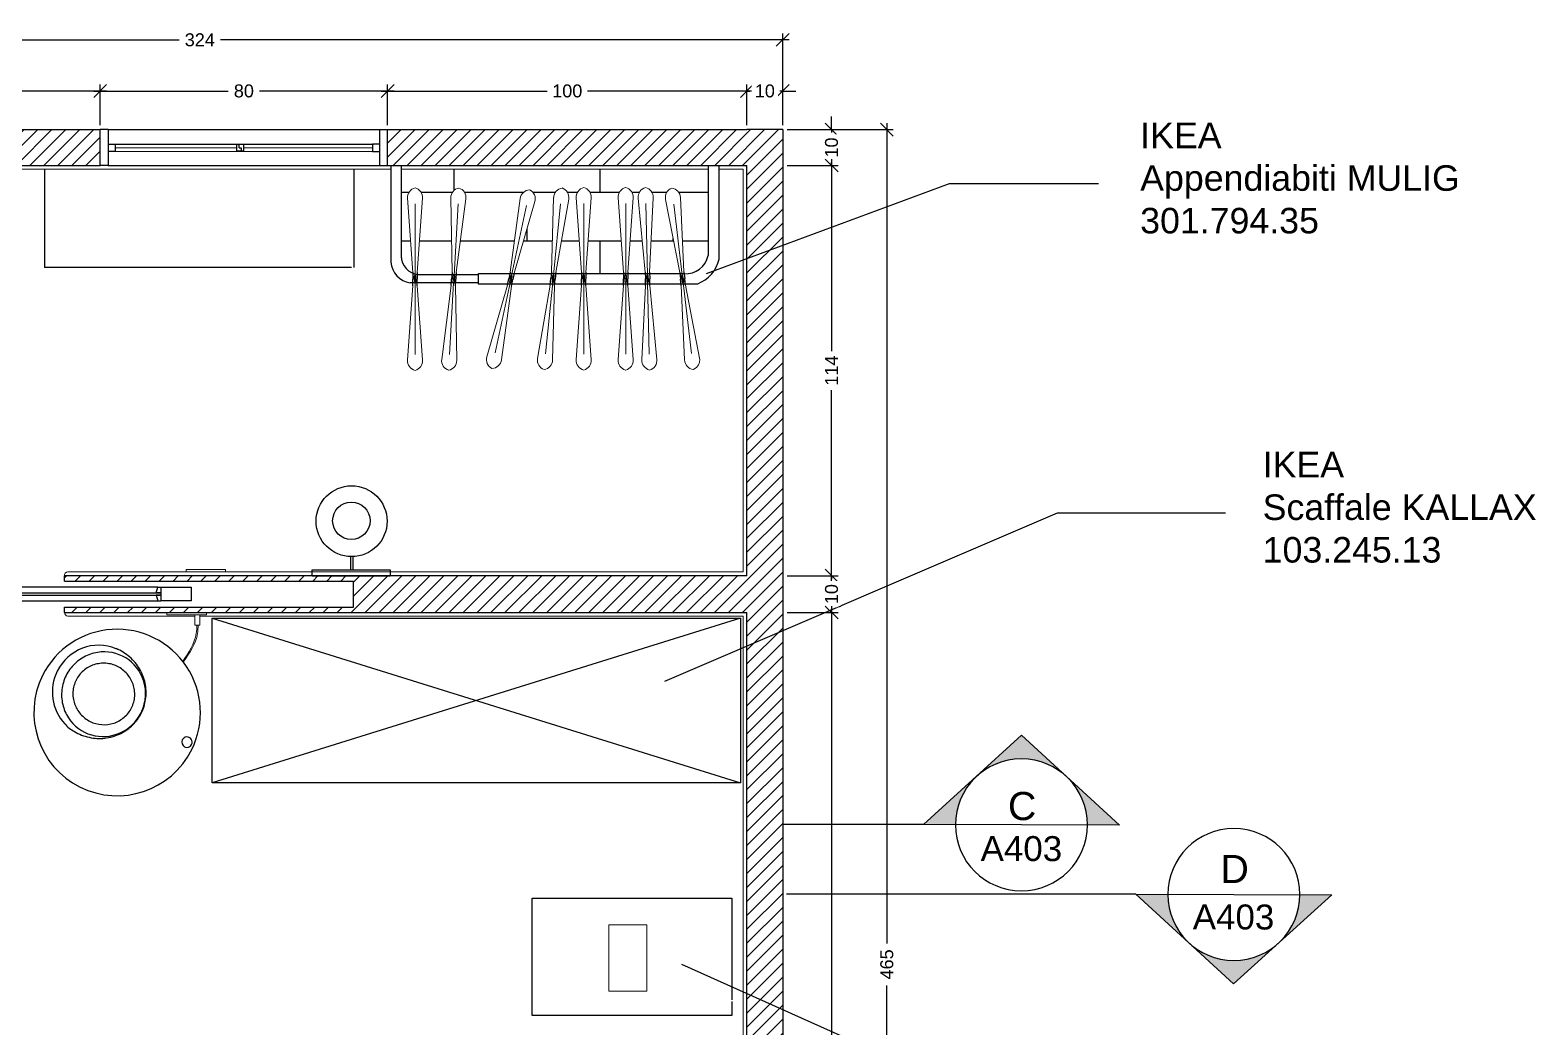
# Model space of a CAD drawing. Header units: millimetres. Extents: x 3016 to 5179, y 3293 to 5202.
# Drawn here: x 3533.3 to 3952.4, y 4820.9 to 5098.5 of the extents above; entities that cross this region are included whole.
import ezdxf

# ---------------------------------------------------------------- set-up
doc = ezdxf.new("R2010")
doc.units = ezdxf.units.MM
doc.header["$MEASUREMENT"] = 0
doc.linetypes.add('ACAD_ISO02W100', pattern=[15, 12, -3])
doc.layers.get('DEFPOINTS').update_dxf_attribs({"color": 210})
for name, color, linetype in [('A-DOOR-FULL', 4, 'Continuous'), ('A-ELEV-MBE1', 7, 'Continuous'), ('A-FURN', 6, 'Continuous'), ('A-GLAZ-FULL', 137, 'Continuous'), ('A-WALL-FULL-INTR', 7, 'Continuous'), ('CAMPITURE SEZIONE', 9, 'Continuous'), ('Pavimento', 1, 'Continuous'), ('PROIETTATO', 60, 'Continuous'), ('QUOTE', 5, 'Continuous')]:
    doc.layers.add(name, color=color, linetype=linetype)
doc.layers.add('Battiscopa', color=2, linetype='ACAD_ISO02W100', lineweight=13)
doc.layers.add('Interruttori', color=92, linetype='Continuous', lineweight=13)
doc.styles.add('ARIAL', font='Arial.ttf')
doc.styles.get("Standard").update_dxf_attribs({"font": 'Arial.ttf'})
doc.dimstyles.new('TICK_36', dxfattribs={"dimtxt": 3.6, "dimasz": 3.6, "dimexe": 1.8, "dimexo": 1.2, "dimgap": 1.8, "dimtad": 0, "dimdec": 0, "dimzin": 0, "dimdsep": 46, "dimtxsty": 'ARIAL', "dimblk": 'OBLIQUE', "dimcen": 1.8, "dimdle": 1.8, "dimclrd": 256, "dimclrt": 256, "dimadec": 0, "dimazin": 0, "dimtfac": 1, "dimtdec": 0, "dimtmove": 1, "dimatfit": 3, "dimldrblk": 'OPEN90', "dimfxl": 1, "dimtfill": 1, "dimtolj": 1, "dimtzin": 0, "dimarcsym": 0})
pattern_1 = [(45, (2895.9043, 2906.6683), (-1.9445436, 1.9445436), [])]

# ---------------------------------------------------------------- blocks, each defined once
blk = doc.blocks.new('Sezioni')
h = blk.add_hatch(color=256)
h.dxf.hatch_style = 1
h.paths.add_polyline_path([(52264, 47220.9), (52417.6, 47220.9, -1), (53052.6, 47220.9), (53206.2, 47220.9), (52735.1, 47651.7)])
blk.add_lwpolyline([(52264, 47220.9), (53206.2, 47220.9), (52735.1, 47651.7)], close=True)
blk.add_circle((52735.1, 47220.9), 317.5)
blk = doc.blocks.new('_Oblique')
at = {"color": 0, "linetype": 'ByBlock', "lineweight": -2}
blk.add_line((-0.5, -0.5), (0.5, 0.5), dxfattribs=at)
blk = doc.blocks.new('*D15')
at = {"layer": 'DEFPOINTS', "color": 0, "transparency": 16777216}
for p in [(3552.8, 5081.52), (3427.79, 5070.78), (3552.8, 5070.78)]:
    blk.add_point(p, dxfattribs=at)
at = {"layer": 'QUOTE', "lineweight": -2, "transparency": 16777216}
for p, q in [((3425.99, 5081.52), (3484.69, 5081.52)), ((3554.6, 5081.52), (3495.9, 5081.52))]:
    blk.add_line(p, q, dxfattribs=at)
at = {"layer": 'QUOTE', "color": 0, "lineweight": -2, "transparency": 16777216}
for p, q in [((3427.79, 5071.98), (3427.79, 5083.32)), ((3552.8, 5071.98), (3552.8, 5083.32))]:
    blk.add_line(p, q, dxfattribs=at)
at = {"layer": 'QUOTE', "lineweight": -2, "transparency": 16777216, "xscale": 3.6, "yscale": 3.6, "zscale": 3.6, "rotation": 180}
blk.add_blockref('_Oblique', (3427.79, 5081.52), dxfattribs=at)
at = {"layer": 'QUOTE', "lineweight": -2, "transparency": 16777216, "xscale": 3.6, "yscale": 3.6, "zscale": 3.6}
blk.add_blockref('_Oblique', (3552.8, 5081.52), dxfattribs=at)
at = {"layer": 'QUOTE', "transparency": 16777216, "insert": (3490.3, 5081.52), "char_height": 3.6, "attachment_point": 5, "style": 'ARIAL', "bg_fill": 3, "box_fill_scale": 1.25, "bg_fill_color": 256, "bg_fill_true_color": 13158600, "bg_fill_transparency": 0}
blk.add_mtext('\\A1;125', dxfattribs=at)
blk = doc.blocks.new('_Open90')
at = {"color": 0, "linetype": 'ByBlock', "lineweight": -2}
for p, q in [((0, 0), (-1, 0)), ((-0.5, 0.5), (0, 0)), ((0, 0), (-0.5, -0.5))]:
    blk.add_line(p, q, dxfattribs=at)
blk = doc.blocks.new('*D29')
at = {"layer": 'DEFPOINTS', "color": 0, "transparency": 16777216}
for p in [(3632.8, 5081.52), (3552.8, 5070.78), (3632.8, 5070.78)]:
    blk.add_point(p, dxfattribs=at)
at = {"layer": 'QUOTE', "lineweight": -2, "transparency": 16777216}
for p, q in [((3551, 5081.52), (3588.45, 5081.52)), ((3634.6, 5081.52), (3597.16, 5081.52))]:
    blk.add_line(p, q, dxfattribs=at)
at = {"layer": 'QUOTE', "color": 0, "lineweight": -2, "transparency": 16777216}
for p, q in [((3552.8, 5071.98), (3552.8, 5083.32)), ((3632.8, 5071.98), (3632.8, 5083.32))]:
    blk.add_line(p, q, dxfattribs=at)
at = {"layer": 'QUOTE', "lineweight": -2, "transparency": 16777216, "xscale": 3.6, "yscale": 3.6, "zscale": 3.6, "rotation": 180}
blk.add_blockref('_Oblique', (3552.8, 5081.52), dxfattribs=at)
at = {"layer": 'QUOTE', "lineweight": -2, "transparency": 16777216, "xscale": 3.6, "yscale": 3.6, "zscale": 3.6}
blk.add_blockref('_Oblique', (3632.8, 5081.52), dxfattribs=at)
at = {"layer": 'QUOTE', "transparency": 16777216, "insert": (3592.8, 5081.52), "char_height": 3.6, "attachment_point": 5, "style": 'ARIAL', "bg_fill": 3, "box_fill_scale": 1.25, "bg_fill_color": 256, "bg_fill_true_color": 13158600, "bg_fill_transparency": 0}
blk.add_mtext('\\A1;80', dxfattribs=at)
blk = doc.blocks.new('*D16')
at = {"layer": 'DEFPOINTS', "color": 0, "transparency": 16777216}
for p in [(3732.79, 5081.52), (3632.8, 5070.78), (3732.79, 5070.78)]:
    blk.add_point(p, dxfattribs=at)
at = {"layer": 'QUOTE', "lineweight": -2, "transparency": 16777216}
for p, q in [((3631, 5081.52), (3677.19, 5081.52)), ((3734.59, 5081.52), (3688.4, 5081.52))]:
    blk.add_line(p, q, dxfattribs=at)
at = {"layer": 'QUOTE', "color": 0, "lineweight": -2, "transparency": 16777216}
for p, q in [((3632.8, 5071.98), (3632.8, 5083.32)), ((3732.79, 5071.98), (3732.79, 5083.32))]:
    blk.add_line(p, q, dxfattribs=at)
at = {"layer": 'QUOTE', "lineweight": -2, "transparency": 16777216, "xscale": 3.6, "yscale": 3.6, "zscale": 3.6, "rotation": 180}
blk.add_blockref('_Oblique', (3632.8, 5081.52), dxfattribs=at)
at = {"layer": 'QUOTE', "lineweight": -2, "transparency": 16777216, "xscale": 3.6, "yscale": 3.6, "zscale": 3.6}
blk.add_blockref('_Oblique', (3732.79, 5081.52), dxfattribs=at)
at = {"layer": 'QUOTE', "transparency": 16777216, "insert": (3682.8, 5081.52), "char_height": 3.6, "attachment_point": 5, "style": 'ARIAL', "bg_fill": 3, "box_fill_scale": 1.25, "bg_fill_color": 256, "bg_fill_true_color": 13158600, "bg_fill_transparency": 0}
blk.add_mtext('\\A1;100', dxfattribs=at)
blk = doc.blocks.new('*D30')
at = {"layer": 'DEFPOINTS', "color": 0, "transparency": 16777216}
for p in [(3742.79, 5095.76), (3418.29, 5070.78), (3742.79, 5070.78)]:
    blk.add_point(p, dxfattribs=at)
at = {"layer": 'QUOTE', "color": 0, "lineweight": -2, "transparency": 16777216}
for p, q in [((3418.29, 5071.98), (3418.29, 5097.56)), ((3742.79, 5071.98), (3742.79, 5097.56))]:
    blk.add_line(p, q, dxfattribs=at)
at = {"layer": 'QUOTE', "lineweight": -2, "transparency": 16777216}
for p, q in [((3416.49, 5095.76), (3574.78, 5095.76)), ((3744.59, 5095.76), (3586.29, 5095.76))]:
    blk.add_line(p, q, dxfattribs=at)
at = {"layer": 'QUOTE', "lineweight": -2, "transparency": 16777216, "xscale": 3.6, "yscale": 3.6, "zscale": 3.6, "rotation": 180}
blk.add_blockref('_Oblique', (3418.29, 5095.76), dxfattribs=at)
at = {"layer": 'QUOTE', "lineweight": -2, "transparency": 16777216, "xscale": 3.6, "yscale": 3.6, "zscale": 3.6}
blk.add_blockref('_Oblique', (3742.79, 5095.76), dxfattribs=at)
at = {"layer": 'QUOTE', "transparency": 16777216, "insert": (3580.54, 5095.76), "char_height": 3.6, "attachment_point": 5, "style": 'ARIAL', "bg_fill": 3, "box_fill_scale": 1.25, "bg_fill_color": 256, "bg_fill_true_color": 13158600, "bg_fill_transparency": 0}
blk.add_mtext('\\A1;324', dxfattribs=at)
blk = doc.blocks.new('*D17')
at = {"layer": 'DEFPOINTS', "color": 0, "transparency": 16777216}
for p in [(3732.79, 5070.78), (3742.79, 5070.78)]:
    blk.add_point(p, dxfattribs=at)
at = {"layer": 'QUOTE', "lineweight": -2, "transparency": 16777216}
for p, q in [((3732.79, 5081.52), (3729.19, 5081.52)), ((3732.79, 5081.52), (3733.58, 5081.52)), ((3742.79, 5081.52), (3741.99, 5081.52)), ((3742.79, 5081.52), (3746.39, 5081.52))]:
    blk.add_line(p, q, dxfattribs=at)
at = {"layer": 'QUOTE', "color": 0, "lineweight": -2, "transparency": 16777216}
for p, q in [((3732.79, 5071.98), (3732.79, 5083.32)), ((3742.79, 5071.98), (3742.79, 5083.32))]:
    blk.add_line(p, q, dxfattribs=at)
at = {"layer": 'QUOTE', "lineweight": -2, "transparency": 16777216, "xscale": 3.6, "yscale": 3.6, "zscale": 3.6}
blk.add_blockref('_Oblique', (3732.79, 5081.52), dxfattribs=at)
at = {"layer": 'QUOTE', "lineweight": -2, "transparency": 16777216, "xscale": 3.6, "yscale": 3.6, "zscale": 3.6, "rotation": 180}
blk.add_blockref('_Oblique', (3742.79, 5081.52), dxfattribs=at)
at = {"layer": 'QUOTE', "transparency": 16777216, "insert": (3737.79, 5081.52), "char_height": 3.6, "attachment_point": 5, "style": 'ARIAL', "bg_fill": 3, "box_fill_scale": 1.25, "bg_fill_color": 256, "bg_fill_true_color": 13158600, "bg_fill_transparency": 0}
blk.add_mtext('\\A1;10', dxfattribs=at)
at = {"layer": 'DEFPOINTS', "color": 0, "transparency": 16777216}
blk.add_point((3742.79, 5081.52), dxfattribs=at)
blk = doc.blocks.new('*D31')
at = {"layer": 'DEFPOINTS', "color": 0, "transparency": 16777216}
for p in [(3742.79, 5070.78), (3742.79, 4605.78), (3771.75, 4605.78)]:
    blk.add_point(p, dxfattribs=at)
at = {"layer": 'QUOTE', "lineweight": -2, "transparency": 16777216}
for p, q in [((3771.75, 5072.58), (3771.75, 4844.13)), ((3771.75, 4603.98), (3771.75, 4832.43))]:
    blk.add_line(p, q, dxfattribs=at)
at = {"layer": 'QUOTE', "color": 0, "lineweight": -2, "transparency": 16777216}
for p, q in [((3743.99, 5070.78), (3773.55, 5070.78)), ((3743.99, 4605.78), (3773.55, 4605.78))]:
    blk.add_line(p, q, dxfattribs=at)
at = {"layer": 'QUOTE', "lineweight": -2, "transparency": 16777216, "xscale": 3.6, "yscale": 3.6, "zscale": 3.6}
for p, rotation in [((3771.75, 5070.78), 90), ((3771.75, 4605.78), 270)]:
    blk.add_blockref('_Oblique', p, dxfattribs=dict(at, rotation=rotation))
at = {"layer": 'QUOTE', "transparency": 16777216, "insert": (3771.75, 4838.28), "char_height": 3.6, "attachment_point": 5, "rotation": 90, "style": 'ARIAL', "bg_fill": 3, "box_fill_scale": 1.25, "bg_fill_color": 256, "bg_fill_true_color": 13158600, "bg_fill_transparency": 0}
blk.add_mtext('\\A1;465', dxfattribs=at)
blk = doc.blocks.new('*D32')
at = {"layer": 'DEFPOINTS', "color": 0, "transparency": 16777216}
for p in [(3742.79, 5070.78), (3742.79, 5060.78)]:
    blk.add_point(p, dxfattribs=at)
at = {"layer": 'QUOTE', "lineweight": -2, "transparency": 16777216}
for p, q in [((3756.36, 5070.78), (3756.36, 5074.38)), ((3756.36, 5070.78), (3756.36, 5069.99)), ((3756.36, 5060.78), (3756.36, 5061.57)), ((3756.36, 5060.78), (3756.36, 5057.18))]:
    blk.add_line(p, q, dxfattribs=at)
at = {"layer": 'QUOTE', "color": 0, "lineweight": -2, "transparency": 16777216}
for p, q in [((3743.99, 5070.78), (3758.16, 5070.78)), ((3743.99, 5060.78), (3758.16, 5060.78))]:
    blk.add_line(p, q, dxfattribs=at)
at = {"layer": 'QUOTE', "lineweight": -2, "transparency": 16777216, "xscale": 3.6, "yscale": 3.6, "zscale": 3.6}
for p, rotation in [((3756.36, 5070.78), 270), ((3756.36, 5060.78), 90)]:
    blk.add_blockref('_Oblique', p, dxfattribs=dict(at, rotation=rotation))
at = {"layer": 'QUOTE', "transparency": 16777216, "insert": (3756.36, 5065.78), "char_height": 3.6, "attachment_point": 5, "rotation": 90, "style": 'ARIAL', "bg_fill": 3, "box_fill_scale": 1.25, "bg_fill_color": 256, "bg_fill_true_color": 13158600, "bg_fill_transparency": 0}
blk.add_mtext('\\A1;10', dxfattribs=at)
at = {"layer": 'DEFPOINTS', "color": 0, "transparency": 16777216}
blk.add_point((3756.36, 5060.78), dxfattribs=at)
blk = doc.blocks.new('*D33')
at = {"layer": 'DEFPOINTS', "color": 0, "transparency": 16777216}
for p in [(3742.79, 5060.78), (3742.79, 4946.52), (3756.36, 4946.52)]:
    blk.add_point(p, dxfattribs=at)
at = {"layer": 'QUOTE', "lineweight": -2, "transparency": 16777216}
for p, q in [((3756.36, 5062.58), (3756.36, 5009.06)), ((3756.36, 4944.72), (3756.36, 4998.24))]:
    blk.add_line(p, q, dxfattribs=at)
at = {"layer": 'QUOTE', "color": 0, "lineweight": -2, "transparency": 16777216}
for p, q in [((3743.99, 5060.78), (3758.16, 5060.78)), ((3743.99, 4946.52), (3758.16, 4946.52))]:
    blk.add_line(p, q, dxfattribs=at)
at = {"layer": 'QUOTE', "lineweight": -2, "transparency": 16777216, "xscale": 3.6, "yscale": 3.6, "zscale": 3.6}
for p, rotation in [((3756.36, 5060.78), 90), ((3756.36, 4946.52), 270)]:
    blk.add_blockref('_Oblique', p, dxfattribs=dict(at, rotation=rotation))
at = {"layer": 'QUOTE', "transparency": 16777216, "insert": (3756.36, 5003.65), "char_height": 3.6, "attachment_point": 5, "rotation": 90, "style": 'ARIAL', "bg_fill": 3, "box_fill_scale": 1.25, "bg_fill_color": 256, "bg_fill_true_color": 13158600, "bg_fill_transparency": 0}
blk.add_mtext('\\A1;114', dxfattribs=at)
blk = doc.blocks.new('*D18')
at = {"layer": 'DEFPOINTS', "color": 0, "transparency": 16777216}
for p in [(3742.79, 4946.52), (3742.79, 4936.29)]:
    blk.add_point(p, dxfattribs=at)
at = {"layer": 'QUOTE', "lineweight": -2, "transparency": 16777216}
for p, q in [((3756.36, 4946.52), (3756.36, 4950.12)), ((3756.36, 4946.52), (3756.36, 4945.61)), ((3756.36, 4936.29), (3756.36, 4937.2)), ((3756.36, 4936.29), (3756.36, 4932.69))]:
    blk.add_line(p, q, dxfattribs=at)
at = {"layer": 'QUOTE', "color": 0, "lineweight": -2, "transparency": 16777216}
for p, q in [((3743.99, 4946.52), (3758.16, 4946.52)), ((3743.99, 4936.29), (3758.16, 4936.29))]:
    blk.add_line(p, q, dxfattribs=at)
at = {"layer": 'QUOTE', "lineweight": -2, "transparency": 16777216, "xscale": 3.6, "yscale": 3.6, "zscale": 3.6}
for p, rotation in [((3756.36, 4946.52), 270), ((3756.36, 4936.29), 90)]:
    blk.add_blockref('_Oblique', p, dxfattribs=dict(at, rotation=rotation))
at = {"layer": 'QUOTE', "transparency": 16777216, "insert": (3756.36, 4941.4), "char_height": 3.6, "attachment_point": 5, "rotation": 90, "style": 'ARIAL', "bg_fill": 3, "box_fill_scale": 1.25, "bg_fill_color": 256, "bg_fill_true_color": 13158600, "bg_fill_transparency": 0}
blk.add_mtext('\\A1;10', dxfattribs=at)
at = {"layer": 'DEFPOINTS', "color": 0, "transparency": 16777216}
blk.add_point((3756.36, 4936.29), dxfattribs=at)
blk = doc.blocks.new('*D19')
at = {"layer": 'DEFPOINTS', "color": 0, "transparency": 16777216}
for p in [(3742.79, 4936.29), (3742.79, 4615.78), (3756.36, 4615.78)]:
    blk.add_point(p, dxfattribs=at)
at = {"layer": 'QUOTE', "lineweight": -2, "transparency": 16777216}
for p, q in [((3756.36, 4938.09), (3756.36, 4781.44)), ((3756.36, 4613.98), (3756.36, 4770.62))]:
    blk.add_line(p, q, dxfattribs=at)
at = {"layer": 'QUOTE', "color": 0, "lineweight": -2, "transparency": 16777216}
for p, q in [((3743.99, 4936.29), (3758.16, 4936.29)), ((3743.99, 4615.78), (3758.16, 4615.78))]:
    blk.add_line(p, q, dxfattribs=at)
at = {"layer": 'QUOTE', "lineweight": -2, "transparency": 16777216, "xscale": 3.6, "yscale": 3.6, "zscale": 3.6}
for p, rotation in [((3756.36, 4936.29), 90), ((3756.36, 4615.78), 270)]:
    blk.add_blockref('_Oblique', p, dxfattribs=dict(at, rotation=rotation))
at = {"layer": 'QUOTE', "transparency": 16777216, "insert": (3756.36, 4776.03), "char_height": 3.6, "attachment_point": 5, "rotation": 90, "style": 'ARIAL', "bg_fill": 3, "box_fill_scale": 1.25, "bg_fill_color": 256, "bg_fill_true_color": 13158600, "bg_fill_transparency": 0}
blk.add_mtext('\\A1;321', dxfattribs=at)

msp = doc.modelspace()

# ---------------------------------------------------------------- hatches: boundary and pattern name
at = {"layer": 'CAMPITURE SEZIONE', "transparency": 33554687}
h = msp.add_hatch(dxfattribs=at)
h.set_pattern_fill('ANSI31', color=256, scale=22)
h.set_pattern_definition(pattern_1)
h.paths.add_polyline_path([(3552.8, 5070.78), (3418.29, 5070.78), (3417.7, 5070.78), (3401.36, 5070.78), (3401.36, 5060.78), (3417.7, 5060.78), (3417.7, 4887.26), (3427.79, 4887.26), (3427.79, 4935.78), (3427.79, 4946.52), (3427.79, 5060.78), (3552.8, 5060.78)])
h = msp.add_hatch(dxfattribs=at)
h.set_pattern_fill('ANSI31', color=256, scale=22)
h.set_pattern_definition(pattern_1)
h.paths.add_polyline_path([(3742.79, 5070.78), (3732.79, 5070.78), (3632.8, 5070.78), (3632.8, 5060.78), (3732.79, 5060.78), (3732.79, 4946.52), (3633.48, 4946.52), (3633.48, 4946.48), (3611.85, 4946.48), (3542.84, 4946.52), (3542.84, 4945.03), (3602.55, 4945.03), (3623.34, 4945.03), (3623.34, 4937.78), (3602.55, 4937.78), (3542.84, 4937.78), (3542.84, 4936.29), (3732.79, 4936.29), (3732.79, 4615.78), (3697.57, 4615.78), (3697.57, 4605.78), (3732.79, 4605.78), (3735.25, 4605.78), (3735.25, 4587.16), (3742.79, 4587.16), (3742.79, 4605.78)])
at = {"layer": 'Pavimento', "linetype": 'Continuous', "transparency": 33554544}
h = msp.add_hatch(dxfattribs=at)
h.set_pattern_fill('AR-BRSTD', color=256, scale=0.2)
h.set_pattern_definition([(0, (4586.008, 2858.478), (0, 13.54836), []), (90, (4586.008, 2858.478), (-20.32, 13.54836), [13.54836, -13.54836])])
h.paths.add_polyline_path([(3722.05, 5059.78), (3636.7, 5059.78), (3636.7, 5035.06), (3636.7, 5034.56, 0.256291), (3639.85, 5030.73), (3639.85, 5030.97), (3638.35, 5051.64, -0.364726), (3640.45, 5054.54, -0.364726), (3642.55, 5051.64), (3642.55, 5051.64), (3641.04, 5030.97), (3641.04, 5030.42, 0.054204), (3642.16, 5030.38), (3650.7, 5030.38), (3650.74, 5031), (3650.4, 5051.72, -0.364726), (3652.66, 5054.5, -0.364694), (3654.6, 5051.48), (3651.93, 5030.94), (3651.9, 5030.38), (3657.99, 5030.38), (3657.99, 5030.64), (3666.81, 5030.64), (3666.9, 5031.06), (3669.7, 5051.59, -0.364726), (3672.35, 5053.99, -0.364633), (3673.81, 5050.72), (3668.07, 5030.81), (3668.03, 5030.64), (3678.4, 5030.64), (3678.45, 5031.12), (3679.02, 5051.83, -0.364726), (3681.4, 5054.51, -0.364726), (3683.2, 5051.41), (3679.64, 5031), (3679.61, 5030.64), (3686.8, 5030.64), (3686.8, 5031.07), (3685.3, 5051.73, -0.36483), (3687.4, 5054.63, -0.364622), (3689.5, 5051.73), (3688, 5031.07), (3688, 5030.64), (3698.46, 5030.64), (3698.46, 5031.07), (3696.96, 5051.73, -0.36483), (3699.06, 5054.63, -0.364622), (3701.16, 5051.73), (3699.66, 5031.07), (3699.66, 5030.64), (3704.52, 5030.64), (3704.51, 5031.06), (3702.53, 5051.68, -0.364726), (3704.56, 5054.63, -0.364726), (3706.73, 5051.78), (3706.73, 5051.78), (3705.7, 5031.08), (3705.71, 5030.64), (3714.13, 5030.64), (3714.09, 5030.99), (3710.16, 5051.33, -0.364797), (3711.9, 5054.46, -0.364726), (3714.33, 5051.82), (3715.28, 5031.13), (3715.34, 5030.64, 0.372427), (3722.05, 5035.72)])

# ---------------------------------------------------------------- linework, layer by layer
at = {"layer": 'A-DOOR-FULL', "linetype": 'Continuous', "transparency": 33554687}
for p, q in [((3542.84, 4945.03), (3542.84, 4946.52)), ((3522.57, 4941.74), (3569.72, 4941.74)), ((3522.57, 4941.07), (3569.72, 4941.07)), ((3568.85, 4943.31), (3523.44, 4943.31)), ((3542.84, 4945.03), (3602.55, 4945.03)), ((3569.72, 4943.31), (3569.72, 4939.5)), ((3602.55, 4945.03), (3623.34, 4945.03)), ((3623.34, 4937.78), (3623.34, 4945.03)), ((3523.44, 4939.5), (3568.85, 4939.5)), ((3542.84, 4936.29), (3542.84, 4937.78)), ((3542.84, 4937.78), (3602.55, 4937.78)), ((3602.55, 4937.78), (3623.34, 4937.78))]:
    msp.add_line(p, q, dxfattribs=at)
for points in [[(3569.72, 4941.74), (3568.38, 4941.74), (3568.85, 4943.31), (3569.72, 4943.31)], [(3569.72, 4941.07), (3568.38, 4941.07), (3568.85, 4939.5), (3569.72, 4939.5)], [(3569.72, 4943.31), (3578.09, 4943.31), (3578.09, 4939.5), (3569.72, 4939.5)]]:
    msp.add_lwpolyline(points, dxfattribs=at)
at = {"layer": 'A-FURN', "transparency": 33554687}
for p, q in [((3552.8, 5060.78), (3552.8, 5070.78)), ((3555.05, 5070.78), (3555.05, 5060.78)), ((3555.05, 5066.75), (3556.98, 5066.75)), ((3556.98, 5066.75), (3556.98, 5064.68)), ((3590.78, 5066.75), (3592.72, 5066.75)), ((3590.78, 5066.75), (3590.78, 5064.72)), ((3591.46, 5065.73), (3591.46, 5066.75)), ((3592.72, 5066.75), (3592.72, 5064.72)), ((3630.55, 5066.75), (3628.61, 5066.75)), ((3628.61, 5066.75), (3628.61, 5064.68)), ((3630.55, 5070.78), (3630.55, 5060.78)), ((3632.8, 5060.78), (3632.8, 5070.78)), ((3556.98, 5064.68), (3555.05, 5064.68)), ((3592.72, 5064.72), (3590.78, 5064.72)), ((3591.45, 5065.73), (3591.75, 5065.73)), ((3591.75, 5065.73), (3592.05, 5065.73)), ((3592.05, 5065.73), (3592.05, 5064.72)), ((3628.61, 5064.68), (3630.55, 5064.68)), ((3537.3, 5059.78), (3537.3, 5032.34)), ((3555.05, 5060.78), (3552.8, 5060.78)), ((3623.39, 5059.78), (3623.39, 5032.34)), ((3630.55, 5060.78), (3632.8, 5060.78)), ((3633.68, 5060.78), (3633.68, 5036.08)), ((3636.7, 5035.06), (3636.7, 5060.78)), ((3722.05, 5060.78), (3722.05, 5035.72)), ((3725.07, 5034.7), (3725.07, 5060.78)), ((3633.68, 5036.08), (3633.68, 5033.89)), ((3636.7, 5035.06), (3636.7, 5034.56)), ((3622.74, 5032.34), (3537.3, 5032.34)), ((3642.16, 5030.38), (3657.99, 5030.38)), ((3667.68, 5030.64), (3657.99, 5030.64)), ((3657.99, 5030.64), (3657.99, 5027.85)), ((3715.33, 5030.64), (3667.68, 5030.64)), ((3657.99, 5028.11), (3639.07, 5028.11)), ((3657.99, 5027.85), (3667.5, 5027.85)), ((3667.5, 5027.85), (3719.11, 5027.85))]:
    msp.add_line(p, q, dxfattribs=at)
at = {"layer": 'A-FURN', "linetype": 'Continuous', "transparency": 33554687}
for p, q in [((3639.85, 5030.97), (3639.85, 5029.12)), ((3639.85, 5027.27), (3639.85, 5029.12)), ((3640.25, 5029.12), (3640.25, 5029.97)), ((3640.25, 5029.12), (3640.25, 5028.28)), ((3640.64, 5029.12), (3640.64, 5029.97)), ((3640.64, 5029.12), (3640.64, 5028.28)), ((3641.04, 5030.97), (3641.04, 5029.12)), ((3641.04, 5027.27), (3641.04, 5029.12)), ((3650.53, 5027.31), (3650.63, 5029.16)), ((3650.74, 5031), (3650.63, 5029.16)), ((3651.03, 5029.14), (3650.99, 5028.29)), ((3651.03, 5029.14), (3651.08, 5029.98)), ((3651.43, 5029.11), (3651.38, 5028.27)), ((3651.43, 5029.11), (3651.48, 5029.95)), ((3651.72, 5027.24), (3651.83, 5029.09)), ((3651.93, 5030.94), (3651.83, 5029.09)), ((3666.14, 5027.44), (3666.52, 5029.25)), ((3666.9, 5031.06), (3666.52, 5029.25)), ((3666.91, 5029.16), (3666.74, 5028.34)), ((3666.91, 5029.16), (3667.08, 5029.99)), ((3667.3, 5029.08), (3667.12, 5028.26)), ((3667.3, 5029.08), (3667.47, 5029.91)), ((3667.31, 5027.19), (3667.69, 5029)), ((3668.07, 5030.81), (3667.69, 5029)), ((3678.08, 5027.44), (3678.27, 5029.28)), ((3678.45, 5031.12), (3678.27, 5029.28)), ((3678.67, 5029.24), (3678.58, 5028.4)), ((3678.67, 5029.24), (3678.75, 5030.08)), ((3679.06, 5029.2), (3678.98, 5028.36)), ((3679.06, 5029.2), (3679.14, 5030.04)), ((3679.27, 5027.32), (3679.46, 5029.16)), ((3679.64, 5031), (3679.46, 5029.16)), ((3686.8, 5031.07), (3686.8, 5029.22)), ((3686.8, 5027.37), (3686.8, 5029.22)), ((3687.2, 5029.22), (3687.2, 5030.06)), ((3687.2, 5029.22), (3687.2, 5028.38)), ((3687.59, 5029.22), (3687.59, 5030.06)), ((3687.59, 5029.22), (3687.59, 5028.38)), ((3688, 5031.07), (3688, 5029.22)), ((3688, 5027.37), (3688, 5029.22)), ((3698.46, 5031.07), (3698.46, 5029.22)), ((3698.46, 5027.37), (3698.46, 5029.22)), ((3698.86, 5029.22), (3698.86, 5030.06)), ((3698.86, 5029.22), (3698.86, 5028.38)), ((3699.26, 5029.22), (3699.26, 5030.06)), ((3699.26, 5029.22), (3699.26, 5028.38)), ((3699.66, 5031.07), (3699.66, 5029.22)), ((3699.66, 5027.37), (3699.66, 5029.22)), ((3704.51, 5031.06), (3704.55, 5029.21)), ((3704.59, 5027.36), (3704.55, 5029.21)), ((3704.95, 5029.22), (3704.93, 5030.06)), ((3704.95, 5029.22), (3704.97, 5028.37)), ((3705.34, 5029.23), (3705.32, 5030.07)), ((3705.34, 5029.23), (3705.36, 5028.38)), ((3705.7, 5031.08), (3705.74, 5029.23)), ((3705.79, 5027.39), (3705.74, 5029.23)), ((3714.09, 5030.99), (3714.31, 5029.15)), ((3714.53, 5027.31), (3714.31, 5029.15)), ((3714.71, 5029.2), (3714.61, 5030.03)), ((3714.71, 5029.2), (3714.8, 5028.36)), ((3715.1, 5029.24), (3715, 5030.08)), ((3715.1, 5029.24), (3715.2, 5028.41)), ((3715.28, 5031.13), (3715.5, 5029.29)), ((3715.71, 5027.45), (3715.5, 5029.29)), ((3622.48, 4951.88), (3622.47, 4948.19)), ((3623.08, 4951.85), (3623.08, 4948.19)), ((3611.85, 4946.48), (3611.85, 4948.19)), ((3611.85, 4948.19), (3633.48, 4948.19)), ((3611.85, 4946.48), (3633.48, 4946.48)), ((3633.48, 4948.19), (3633.48, 4948.19)), ((3633.48, 4948.19), (3633.48, 4946.48)), ((3584.02, 4934.7), (3731.01, 4934.7)), ((3584.02, 4934.7), (3731.01, 4888.81)), ((3731.01, 4934.7), (3584.02, 4888.81)), ((3731.01, 4934.7), (3731.01, 4888.81))]:
    msp.add_line(p, q, dxfattribs=at)
at = {"layer": 'A-FURN', "lineweight": 25, "transparency": 33554687}
msp.add_line((3584.02, 4888.81), (3584.02, 4934.7), dxfattribs=at)
at = {"layer": 'A-FURN', "ltscale": 11, "transparency": 33554687}
msp.add_line((3731.01, 4888.81), (3584.02, 4888.81), dxfattribs=at)
at = {"layer": 'A-FURN', "linetype": 'Continuous', "transparency": 33554687}
for points in [[(3564.26, 4908.29), (3564.48, 4908.74), (3564.67, 4909.2), (3564.85, 4909.66), (3565.01, 4910.13), (3565.15, 4910.61), (3565.27, 4911.1), (3565.37, 4911.58), (3565.45, 4912.08), (3565.52, 4912.58), (3565.56, 4913.08), (3565.58, 4913.58), (3565.59, 4914.09), (3565.57, 4914.6), (3565.54, 4915.11), (3565.48, 4915.62), (3565.4, 4916.13), (3565.3, 4916.64), (3565.19, 4917.15), (3565.05, 4917.65), (3564.89, 4918.15), (3564.7, 4918.64), (3564.5, 4919.13), (3564.28, 4919.62), (3564.04, 4920.09), (3563.78, 4920.56), (3563.5, 4921.02), (3563.19, 4921.47), (3562.87, 4921.91), (3562.53, 4922.33), (3562.18, 4922.74), (3561.8, 4923.14), (3561.41, 4923.53), (3561, 4923.9), (3560.58, 4924.25), (3560.14, 4924.59), (3559.69, 4924.91), (3559.23, 4925.21), (3558.75, 4925.49), (3558.26, 4925.75), (3557.76, 4926), (3557.25, 4926.22)], [(3545.64, 4903.14), (3546.12, 4902.87), (3546.61, 4902.61), (3547.12, 4902.38), (3547.63, 4902.16), (3548.15, 4901.97), (3548.67, 4901.8), (3549.2, 4901.64), (3549.74, 4901.52), (3550.28, 4901.41), (3550.82, 4901.32), (3551.37, 4901.26), (3551.91, 4901.22), (3552.46, 4901.2), (3553, 4901.21), (3553.54, 4901.23), (3554.08, 4901.28), (3554.61, 4901.35), (3555.13, 4901.44), (3555.66, 4901.55), (3556.17, 4901.68), (3556.67, 4901.83), (3557.17, 4902), (3557.66, 4902.19), (3558.14, 4902.39), (3558.6, 4902.62), (3559.06, 4902.86), (3559.5, 4903.12), (3559.94, 4903.39), (3560.35, 4903.68), (3560.76, 4903.99), (3561.15, 4904.31), (3561.53, 4904.65), (3561.89, 4904.99), (3562.24, 4905.36), (3562.57, 4905.73), (3562.89, 4906.12), (3563.19, 4906.51), (3563.47, 4906.92), (3563.74, 4907.34), (3563.99, 4907.77), (3564.22, 4908.21), (3564.26, 4908.29)]]:
    msp.add_lwpolyline(points, dxfattribs=at)
at = {"layer": 'A-FURN', "ltscale": 11, "transparency": 33554687}
msp.add_lwpolyline([(3728.59, 4827.97), (3728.59, 4824.09), (3673.05, 4824.09), (3673.05, 4856.76), (3728.59, 4856.76), (3728.59, 4828.43)], dxfattribs=at)
at = {"layer": 'A-FURN', "linetype": 'Continuous', "transparency": 33554687}
for centre, radius in [((3622.78, 4961.71), 9.87), ((3622.71, 4961.83), 5.21)]:
    msp.add_circle(centre, radius, dxfattribs=at)
at = {"layer": 'A-FURN', "transparency": 33554687}
for centre, radius, start, end in [((3640.04, 5034.42), 6.38, 184.7533, 261.2853), ((3641.76, 5035.51), 5.15, 190.7018, 274.4267), ((3715.75, 5037.06), 6.43, 266.2507, 347.9869), ((3715.58, 5036.94), 9.75, 291.2266, 346.6767)]:
    msp.add_arc(centre, radius, start, end, dxfattribs=at)
at = {"layer": 'A-FURN', "linetype": 'Continuous', "transparency": 33554687}
for centre, radius, start, end in [((3640.45, 5029.12), 0.242, 144.8323, 215.1677), ((3640.45, 5029.97), 0.197, 0, 180), ((3640.45, 5029.12), 0.242, 324.8323, 35.1677), ((3651.23, 5029.12), 0.242, 141.6044, 211.9397), ((3651.28, 5029.97), 0.197, 356.7721, 176.7721), ((3651.23, 5029.12), 0.242, 321.6044, 31.9397), ((3667.1, 5029.12), 0.242, 132.9134, 203.2487), ((3667.28, 5029.95), 0.197, 348.081, 168.081), ((3667.1, 5029.12), 0.242, 312.9134, 23.2487), ((3678.86, 5029.22), 0.242, 139.1126, 209.4479), ((3678.95, 5030.06), 0.197, 354.2802, 174.2802), ((3678.86, 5029.22), 0.242, 319.1126, 29.4479), ((3687.4, 5029.22), 0.242, 144.8324, 215.1676), ((3687.4, 5030.06), 0.197, 0, 180), ((3687.4, 5029.22), 0.242, 324.8324, 35.1676), ((3699.06, 5029.22), 0.242, 144.8324, 215.1676), ((3699.06, 5030.06), 0.197, 0, 180), ((3699.06, 5029.22), 0.242, 324.8324, 35.1676), ((3705.15, 5029.22), 0.242, 146.1454, 216.4806), ((3705.13, 5030.06), 0.197, 1.313, 181.313), ((3705.15, 5029.22), 0.242, 326.1454, 36.4806), ((3714.8, 5030.06), 0.197, 6.7813, 186.7813), ((3714.9, 5029.22), 0.242, 151.6137, 221.949), ((3714.9, 5029.22), 0.242, 331.6137, 41.949), ((3640.45, 5028.28), 0.197, 180, 0), ((3651.18, 5028.28), 0.197, 176.7721, 356.7721), ((3666.93, 5028.3), 0.197, 168.081, 348.081), ((3678.78, 5028.38), 0.197, 174.2802, 354.2802), ((3687.4, 5028.38), 0.197, 180, 0), ((3699.06, 5028.38), 0.197, 180, 0), ((3705.17, 5028.38), 0.197, 181.313, 1.313), ((3715, 5028.38), 0.197, 186.7813, 6.7813), ((3557.53, 4908.43), 23.18, 333.5232, 153.5232), ((3557.53, 4908.43), 23.18, 153.5232, 333.5232), ((3549.44, 4910.62), 8.39, 219.2234, 243.0449), ((3576.96, 4900.17), 1.45, 153.5232, 333.5232), ((3576.96, 4900.17), 1.45, 333.5232, 153.5232)]:
    msp.add_arc(centre, radius, start, end, dxfattribs=at)
for centre, major_axis, start_param, end_param in [((3552.28, 4914.26), (5.77, 11.59), 6.351563, 7.853982), ((3553.75, 4913.53), (5.27, 10.59), 0.872665, 1.22173), ((3553.75, 4913.53), (5.27, 10.59), 0.523599, 0.872665), ((3553.75, 4913.53), (5.27, 10.59), 6.108652, 6.806784), ((3553.75, 4913.53), (5.27, 10.59), 1.22173, 1.570796), ((3553.75, 4913.53), (5.27, 10.59), 5.410521, 6.108652), ((3552.28, 4914.26), (5.77, 11.59), 1.570796, 2.792527), ((3553.75, 4913.53), (5.27, 10.59), 1.570796, 1.919862), ((3553.75, 4913.53), (5.27, 10.59), 5.061455, 5.410521), ((3553.75, 4913.53), (5.27, 10.59), 1.919862, 2.268928), ((3553.75, 4913.53), (5.27, 10.59), 4.712389, 5.061455), ((3553.75, 4913.53), (5.27, 10.59), 2.268928, 2.617994), ((3553.75, 4913.53), (5.27, 10.59), 4.014257, 4.712389), ((3553.75, 4913.53), (5.27, 10.59), 2.617994, 3.316126), ((3553.75, 4913.53), (5.27, 10.59), 3.316126, 4.014257)]:
    msp.add_ellipse(centre, major_axis=major_axis, ratio=0.984808, start_param=start_param, end_param=end_param, dxfattribs=at)
for points in [[(3548.15, 4920.08), (3547.73, 4919.72), (3547.31, 4919.32), (3546.99, 4918.86)], [(3549.53, 4921.05), (3549.04, 4920.77), (3548.59, 4920.44), (3548.15, 4920.08)], [(3554.4, 4922.13), (3553.84, 4922.17), (3553.28, 4922.16), (3552.72, 4922.09)], [(3556.06, 4921.85), (3555.52, 4921.99), (3554.96, 4922.09), (3554.4, 4922.13)], [(3557.63, 4921.24), (3557.13, 4921.49), (3556.6, 4921.7), (3556.06, 4921.85)], [(3560.29, 4919.2), (3559.55, 4920.04), (3558.64, 4920.74), (3557.63, 4921.24)], [(3546.1, 4917.44), (3545.84, 4916.93), (3545.65, 4916.41), (3545.5, 4915.87)], [(3546.99, 4918.86), (3546.65, 4918.42), (3546.35, 4917.95), (3546.1, 4917.44)], [(3562.14, 4911.32), (3562.29, 4911.86), (3562.38, 4912.42), (3562.42, 4912.98)], [(3562.42, 4912.98), (3562.45, 4913.54), (3562.43, 4914.11), (3562.36, 4914.66)], [(3561.55, 4909.75), (3561.8, 4910.26), (3562, 4910.78), (3562.14, 4911.32)], [(3553.24, 4905.05), (3554.36, 4904.97), (3555.5, 4905.11), (3556.57, 4905.46)], [(3556.57, 4905.46), (3557.1, 4905.63), (3557.63, 4905.86), (3558.11, 4906.14)], [(3558.11, 4906.14), (3558.6, 4906.41), (3559.05, 4906.74), (3559.49, 4907.1)]]:
    msp.add_open_spline(points, degree=3, dxfattribs=at)
for points, knots in [([(3552.72, 4922.09), (3552.16, 4922.03), (3551.06, 4921.78), (3550.02, 4921.33), (3549.53, 4921.05)], [0.6875, 0.6875, 0.6875, 0.6875, 0.75, 0.8125, 0.8125, 0.8125, 0.8125]), ([(3545.5, 4915.87), (3545.35, 4915.32), (3545.17, 4914.21), (3545.21, 4913.08), (3545.28, 4912.52)], [0.0625, 0.0625, 0.0625, 0.0625, 0.125, 0.1875, 0.1875, 0.1875, 0.1875]), ([(3562.36, 4914.66), (3562.28, 4915.22), (3561.89, 4916.87), (3561.03, 4918.36), (3560.29, 4919.2)], [0.1875, 0.1875, 0.1875, 0.1875, 0.25, 0.375, 0.375, 0.375, 0.375]), ([(3545.28, 4912.52), (3545.36, 4911.96), (3545.62, 4910.86), (3546.09, 4909.84), (3546.37, 4909.35)], [0.1875, 0.1875, 0.1875, 0.1875, 0.25, 0.3125, 0.3125, 0.3125, 0.3125]), ([(3546.37, 4909.35), (3546.65, 4908.87), (3547.31, 4907.95), (3548.14, 4907.18), (3548.58, 4906.83)], [0.3125, 0.3125, 0.3125, 0.3125, 0.375, 0.4375, 0.4375, 0.4375, 0.4375]), ([(3559.49, 4907.1), (3559.92, 4907.47), (3560.7, 4908.29), (3561.29, 4909.24), (3561.55, 4909.75)], [0.875, 0.875, 0.875, 0.875, 0.9375, 1, 1, 1, 1]), ([(3548.58, 4906.83), (3549.03, 4906.49), (3550.47, 4905.59), (3552.12, 4905.13), (3553.24, 4905.05)], [0.4375, 0.4375, 0.4375, 0.4375, 0.5, 0.625, 0.625, 0.625, 0.625])]:
    msp.add_open_spline(points, degree=3, knots=knots, dxfattribs=at)
at = {"layer": 'A-GLAZ-FULL', "linetype": 'Continuous', "transparency": 33554687}
for p, q in [((3556.98, 5066.75), (3628.84, 5066.75)), ((3556.98, 5065.75), (3590.77, 5065.73)), ((3556.98, 5064.75), (3628.61, 5064.68)), ((3592.72, 5065.75), (3628.61, 5065.72))]:
    msp.add_line(p, q, dxfattribs=at)
at = {"layer": 'A-WALL-FULL-INTR', "linetype": 'Continuous', "transparency": 33554687}
for p, q in [((3418.29, 5070.78), (3552.8, 5070.78)), ((3632.8, 5070.78), (3732.79, 5070.78)), ((3427.79, 5060.78), (3552.8, 5060.78)), ((3632.8, 5060.78), (3732.79, 5060.78)), ((3732.79, 4946.52), (3732.79, 5060.78)), ((3732.79, 4946.52), (3542.84, 4946.52)), ((3542.84, 4936.29), (3732.79, 4936.29)), ((3732.79, 4615.78), (3732.79, 4936.29))]:
    msp.add_line(p, q, dxfattribs=at)
at = {"layer": 'A-WALL-FULL-INTR', "transparency": 33554687}
for q in [(3732.79, 5070.78), (3742.79, 4605.78)]:
    msp.add_line((3742.79, 5070.78), q, dxfattribs=at)
at = {"layer": 'Battiscopa', "linetype": 'Continuous', "transparency": 33554687}
for p, q in [((3529.82, 5059.78), (3627.69, 5059.78)), ((3627.69, 5059.78), (3633.68, 5059.78)), ((3636.7, 5059.78), (3722.05, 5059.78)), ((3725.07, 5059.78), (3731.79, 5059.78)), ((3731.79, 5059.78), (3731.79, 4947.59)), ((3543.77, 4947.59), (3731.79, 4947.59)), ((3543.84, 4935.29), (3575.79, 4935.29)), ((3575.79, 4935.29), (3579.15, 4935.29)), ((3580.54, 4935.29), (3731.79, 4935.29)), ((3731.79, 4935.29), (3731.79, 4626.14))]:
    msp.add_line(p, q, dxfattribs=at)
for centre, start, end in [((3543.88, 4946.56), 96.3708, 182.1236), ((3543.88, 4936.33), 182.1236, 267.8764)]:
    msp.add_arc(centre, 1.04, start, end, dxfattribs=at)
at = {"layer": 'Interruttori', "linetype": 'Continuous', "transparency": 33554687}
for p, q in [((3638.35, 5051.64), (3639.85, 5030.97)), ((3640.45, 5050.1), (3640.45, 5030.16)), ((3642.55, 5051.64), (3641.04, 5030.97)), ((3650.4, 5051.72), (3650.74, 5031)), ((3652.41, 5050.07), (3651.29, 5030.16)), ((3654.6, 5051.48), (3651.93, 5030.94)), ((3669.7, 5051.59), (3666.9, 5031.06)), ((3673.81, 5050.72), (3668.07, 5030.81)), ((3679.02, 5051.83), (3678.45, 5031.12)), ((3680.95, 5050.09), (3678.97, 5030.26)), ((3683.2, 5051.41), (3679.64, 5031)), ((3685.3, 5051.73), (3686.8, 5031.07)), ((3687.4, 5050.2), (3687.4, 5030.26)), ((3689.5, 5051.73), (3688, 5031.07)), ((3696.96, 5051.73), (3698.46, 5031.07)), ((3699.06, 5050.2), (3699.06, 5030.26)), ((3701.16, 5051.73), (3699.66, 5031.07)), ((3702.53, 5051.68), (3704.51, 5031.06)), ((3704.67, 5050.19), (3705.12, 5030.26)), ((3706.73, 5051.78), (3705.7, 5031.08)), ((3710.16, 5051.33), (3714.09, 5030.99)), ((3712.42, 5050.05), (3714.78, 5030.25)), ((3714.33, 5051.82), (3715.28, 5031.13)), ((3671.44, 5049.65), (3667.32, 5030.14)), ((3638.35, 5006.61), (3639.85, 5027.27)), ((3640.45, 5008.15), (3640.45, 5028.08)), ((3642.55, 5006.61), (3641.04, 5027.27)), ((3647.87, 5006.77), (3650.53, 5027.31)), ((3650.05, 5008.18), (3651.17, 5028.09)), ((3652.06, 5006.53), (3651.72, 5027.24)), ((3660.4, 5007.53), (3666.14, 5027.44)), ((3662.77, 5008.6), (3666.89, 5028.11)), ((3664.51, 5006.66), (3667.31, 5027.19)), ((3674.53, 5007.03), (3678.08, 5027.44)), ((3676.77, 5008.35), (3678.76, 5028.19)), ((3678.71, 5006.61), (3679.27, 5027.32)), ((3685.3, 5006.71), (3686.8, 5027.37)), ((3687.4, 5008.25), (3687.4, 5028.18)), ((3689.5, 5006.71), (3688, 5027.37)), ((3696.96, 5006.71), (3698.46, 5027.37)), ((3699.06, 5008.25), (3699.06, 5028.18)), ((3701.16, 5006.71), (3699.66, 5027.37)), ((3703.56, 5006.67), (3704.59, 5027.36)), ((3705.63, 5008.25), (3705.17, 5028.18)), ((3707.76, 5006.76), (3705.79, 5027.39)), ((3715.47, 5006.62), (3714.53, 5027.31)), ((3717.38, 5008.39), (3715.02, 5028.19)), ((3719.65, 5007.11), (3715.71, 5027.45)), ((3576.76, 4948.23), (3576.76, 4947.59)), ((3576.76, 4948.23), (3587.73, 4948.23)), ((3587.73, 4947.59), (3587.73, 4948.23)), ((3571.39, 4936.29), (3571.39, 4935.65)), ((3571.39, 4935.65), (3582.36, 4935.65)), ((3582.36, 4935.65), (3582.36, 4936.29)), ((3694.38, 4849.31), (3704.91, 4849.31)), ((3704.91, 4849.31), (3704.91, 4830.86)), ((3694.38, 4830.86), (3704.91, 4830.86))]:
    msp.add_line(p, q, dxfattribs=at)
at = {"layer": 'Interruttori', "transparency": 33554687}
msp.add_line((3694.38, 4849.31), (3694.38, 4830.86), dxfattribs=at)
at = {"layer": 'Interruttori', "linetype": 'Continuous', "transparency": 33554687}
msp.add_lwpolyline([(3579.15, 4935.65), (3580.54, 4935.65), (3580.54, 4932.77), (3579.15, 4932.77)], close=True, dxfattribs=at)
for centre, start, end in [((3641.12, 5051.84), 104.0067, 184.1596), ((3639.77, 5051.84), 355.8404, 75.9933), ((3653.18, 5051.76), 100.7788, 180.9317), ((3651.84, 5051.84), 352.6124, 72.7654), ((3681.8, 5051.75), 98.2869, 178.4399), ((3680.46, 5051.89), 350.1206, 70.2736), ((3688.07, 5051.94), 104.0067, 184.1596), ((3686.72, 5051.94), 355.8404, 75.9933), ((3699.73, 5051.94), 104.0067, 184.1596), ((3698.39, 5051.94), 355.8404, 75.9933), ((3705.3, 5051.94), 105.3197, 185.4726), ((3703.95, 5051.91), 357.1534, 77.3063), ((3712.89, 5051.86), 110.788, 190.941), ((3711.55, 5051.7), 2.6217, 82.7746), ((3672.45, 5051.21), 92.0877, 172.2406), ((3671.14, 5051.49), 343.9214, 64.0743), ((3641.12, 5006.41), 175.8404, 255.9933), ((3639.77, 5006.41), 284.0067, 4.1596), ((3650.62, 5006.41), 172.6124, 252.7654), ((3649.28, 5006.48), 280.7788, 0.9317), ((3663.07, 5006.76), 163.9214, 244.0743), ((3661.75, 5007.04), 272.0877, 352.2406), ((3677.27, 5006.55), 170.1206, 250.2736), ((3675.93, 5006.69), 278.2869, 358.4399), ((3688.07, 5006.51), 175.8404, 255.9933), ((3686.72, 5006.51), 284.0067, 4.1596), ((3699.73, 5006.51), 175.8404, 255.9933), ((3698.39, 5006.51), 284.0067, 4.1596), ((3706.34, 5006.53), 177.1534, 257.3063), ((3704.99, 5006.5), 285.3197, 5.4726), ((3718.25, 5006.74), 182.6217, 262.7746), ((3716.91, 5006.59), 290.788, 10.941)]:
    msp.add_arc(centre, 2.78, start, end, dxfattribs=at)
for points, knots in [([(3579.74, 4932.77), (3579.7, 4931.99), (3579.54, 4928.31), (3577.47, 4925.15), (3575.78, 4922.62)], [0, 0, 0, 0, 2.325051, 10.964637, 10.964637, 10.964637, 10.964637]), ([(3580.09, 4932.77), (3580.06, 4931.98), (3579.89, 4928.21), (3577.71, 4925.01), (3575.92, 4922.45)], [0, 0, 0, 0, 2.336265, 11.221259, 11.221259, 11.221259, 11.221259])]:
    msp.add_open_spline(points, degree=3, knots=knots, dxfattribs=at)
at = {"layer": 'PROIETTATO', "transparency": 33554687}
for p, q in [((3555.05, 5060.78), (3630.55, 5060.78)), ((3789.22, 5055.73), (3830.7, 5055.73)), ((3819.26, 4964.04), (3866.02, 4964.04))]:
    msp.add_line(p, q, dxfattribs=at)
at = {"layer": 'QUOTE', "linetype": 'Continuous', "transparency": 33554687}
for p, q in [((3781.94, 4877.23), (3742.79, 4877.23)), ((3841.08, 4857.85), (3743.84, 4857.85))]:
    msp.add_line(p, q, dxfattribs=at)

# ---------------------------------------------------------------- block references
at = {"layer": 'QUOTE', "transparency": 33554687, "xscale": -0.05786207383373582, "yscale": 0.05786207383373575, "zscale": 0.05786207383373575}
for p, rotation in [((6852.74, 2136.15), 359.8362413498016), ((824.8, 7598.77), 179.8362413498016)]:
    msp.add_blockref('Sezioni', p, dxfattribs=dict(at, rotation=rotation))

# ---------------------------------------------------------------- texts
at = {"layer": 'A-ELEV-MBE1', "ltscale": 9, "transparency": 33554687, "char_height": 7.116, "attachment_point": 1, "style": 'ARIAL'}
for s, insert in [('IKEA\\PAppendiabiti MULIG\\P301.794.35', (3842.26, 5072.7)), ('IKEA\\PScaffale KALLAX\\P103.245.13', (3876.35, 4981.03))]:
    msp.add_mtext_dynamic_manual_height_columns(s, width=404.3209, gutter_width=9, heights=[0], dxfattribs=dict(at, insert=insert))
at = {"layer": 'QUOTE', "transparency": 33554687}
for s, height, rotation, p in [('C', 7.84, 359.6725, (3805.43, 4878.49)), ('A403', 6.953, 359.8362, (3797.85, 4867.1)), ('D', 7.84, 359.6725, (3864.58, 4860.96)), ('A403', 6.953, 359.8362, (3856.89, 4848.06))]:
    msp.add_text(s, height=height, rotation=rotation, dxfattribs=at).set_placement(p)

# ---------------------------------------------------------------- next in the draw order: dimensions: what is measured, and where the dimension line sits
dim = msp.add_linear_dim(base=(3552.8, 5081.52), p1=(3427.79, 5070.78), p2=(3552.8, 5070.78), dimstyle='TICK_36', dxfattribs=at)
dim.commit()
dim.dimension.update_dxf_attribs({"geometry": '*D15', "text_midpoint": (3490.3, 5081.52)})

# ---------------------------------------------------------------- next in the draw order: dimensions: what is measured, and where the dimension line sits
dim = msp.add_linear_dim(base=(3632.8, 5081.52), p1=(3552.8, 5070.78), p2=(3632.8, 5070.78), dimstyle='TICK_36', dxfattribs=at)
dim.commit()
dim.dimension.update_dxf_attribs({"geometry": '*D29', "text_midpoint": (3592.8, 5081.52)})

# ---------------------------------------------------------------- next in the draw order: dimensions: what is measured, and where the dimension line sits
dim = msp.add_linear_dim(base=(3732.79, 5081.52), p1=(3632.8, 5070.78), p2=(3732.79, 5070.78), dimstyle='TICK_36', dxfattribs=at)
dim.commit()
dim.dimension.update_dxf_attribs({"geometry": '*D16', "text_midpoint": (3682.8, 5081.52)})

# ---------------------------------------------------------------- next in the draw order: dimensions: what is measured, and where the dimension line sits
dim = msp.add_linear_dim(base=(3742.786886, 5095.755919), p1=(3418.286889, 5070.779372), p2=(3742.786886, 5070.779372), dimstyle='TICK_36', dxfattribs=at)
dim.commit()
dim.dimension.update_dxf_attribs({"geometry": '*D30', "text_midpoint": (3580.536888, 5095.755919)})

# ---------------------------------------------------------------- next in the draw order: linework, layer by layer
at = {"layer": 'A-FURN', "transparency": 33554687}
for p, q in [((3555.05, 5070.78), (3552.8, 5070.78)), ((3630.55, 5070.78), (3632.8, 5070.78))]:
    msp.add_line(p, q, dxfattribs=at)
at = {"layer": 'PROIETTATO', "transparency": 33554687}
msp.add_line((3555.05, 5070.78), (3630.55, 5070.78), dxfattribs=at)

# ---------------------------------------------------------------- next in the draw order: dimensions: what is measured, and where the dimension line sits
at = {"layer": 'QUOTE', "transparency": 33554687}
dim = msp.add_linear_dim(base=(3742.79, 5081.52), p1=(3732.79, 5070.78), p2=(3742.79, 5070.78), dimstyle='TICK_36', dxfattribs=at)
dim.commit()
dim.dimension.update_dxf_attribs({"geometry": '*D17', "text_midpoint": (3737.79, 5081.52)})

# ---------------------------------------------------------------- next in the draw order: dimensions: what is measured, and where the dimension line sits
dim = msp.add_aligned_dim(p1=(3742.79, 5070.78), p2=(3742.79, 4605.78), distance=28.96, dimstyle='TICK_36', dxfattribs=at)
dim.commit()
dim.dimension.update_dxf_attribs({"geometry": '*D31', "text_midpoint": (3771.75, 4838.28)})

# ---------------------------------------------------------------- next in the draw order: dimensions: what is measured, and where the dimension line sits
dim = msp.add_linear_dim(base=(3756.36, 5060.78), p1=(3742.79, 5070.78), p2=(3742.79, 5060.78), angle=90, dimstyle='TICK_36', dxfattribs=at)
dim.commit()
dim.dimension.update_dxf_attribs({"geometry": '*D32', "text_midpoint": (3756.36, 5065.78)})

# ---------------------------------------------------------------- next in the draw order: dimensions: what is measured, and where the dimension line sits
dim = msp.add_linear_dim(base=(3756.36, 4946.52), p1=(3742.79, 5060.78), p2=(3742.79, 4946.52), angle=90, dimstyle='TICK_36', dxfattribs=at)
dim.commit()
dim.dimension.update_dxf_attribs({"geometry": '*D33', "text_midpoint": (3756.36, 5003.65)})

# ---------------------------------------------------------------- next in the draw order: linework, layer by layer
at = {"layer": 'PROIETTATO', "transparency": 33554687}
msp.add_line((3721.57, 5030.68), (3789.22, 5055.73), dxfattribs=at)

# ---------------------------------------------------------------- next in the draw order: dimensions: what is measured, and where the dimension line sits
at = {"layer": 'QUOTE', "transparency": 33554687}
dim = msp.add_linear_dim(base=(3756.36, 4936.29), p1=(3742.79, 4946.52), p2=(3742.79, 4936.29), angle=90, dimstyle='TICK_36', dxfattribs=at)
dim.commit()
dim.dimension.update_dxf_attribs({"geometry": '*D18', "text_midpoint": (3756.36, 4941.4)})

# ---------------------------------------------------------------- next in the draw order: dimensions: what is measured, and where the dimension line sits
dim = msp.add_linear_dim(base=(3756.36, 4615.78), p1=(3742.79, 4936.29), p2=(3742.79, 4615.78), angle=90, dimstyle='TICK_36', dxfattribs=at)
dim.commit()
dim.dimension.update_dxf_attribs({"geometry": '*D19', "text_midpoint": (3756.36, 4776.03)})

# ---------------------------------------------------------------- next in the draw order: linework, layer by layer
at = {"layer": 'PROIETTATO', "transparency": 33554687}
for p, q in [((3709.99, 4917.12), (3819.26, 4964.04)), ((3714.62, 4838.38), (3813.46, 4794.04))]:
    msp.add_line(p, q, dxfattribs=at)

doc.saveas('drawing.dxf')
